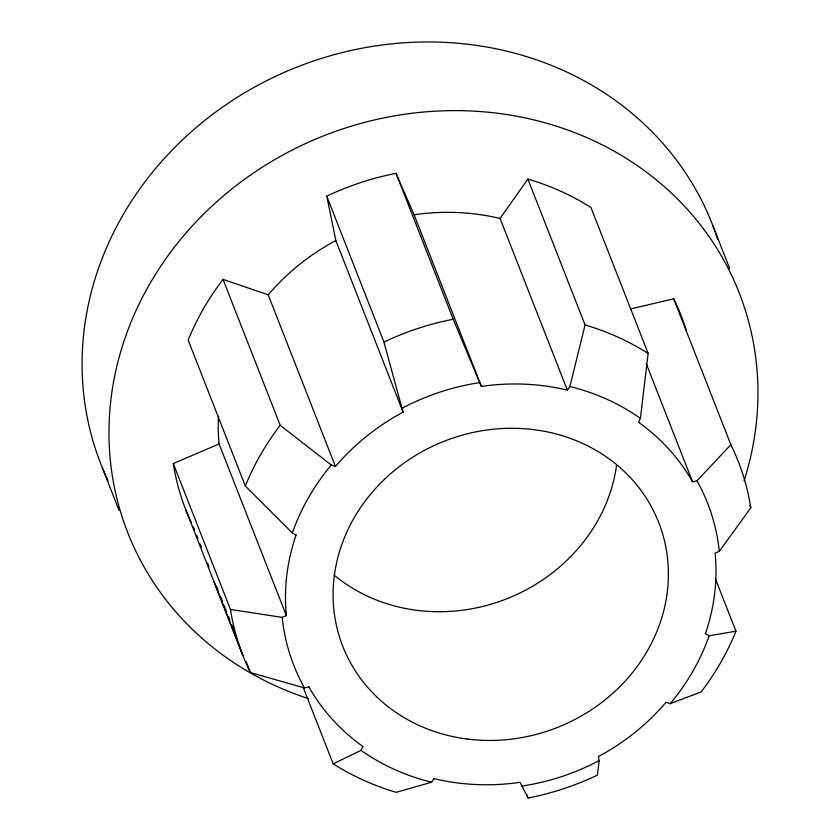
<?xml version="1.0" encoding="UTF-8"?>
<svg xmlns="http://www.w3.org/2000/svg" width="840" height="840" viewBox="0 0 840 840"><rect width="100%" height="100%" fill="white"/><g stroke="black" fill="none" stroke-linecap="round" stroke-linejoin="round"><path stroke-width="1.26" d="M326.77 196.151A266.007 241.28 -21.4 0 1 396.029 173.345L453.212 319.252L481.362 386.421A217.844 197.6 -21.4 0 1 567.336 390.106L500.084 218.474L527.877 179.025A266.007 241.28 -21.4 0 1 590.961 207.522L648.134 353.419L640.416 418.373L638.621 422.32A217.844 197.6 -21.4 0 1 692.57 481.834L697 480.806L730.863 444.696L673.68 298.798L630.399 308.994M715.46 578.928L735.945 631.207A266.007 241.28 -21.4 0 1 701.075 691.95L670.152 703.678L666.025 702.272A217.844 197.6 -21.4 0 1 598.364 756.567L599.193 760.62L597.335 775.194A266.007 241.28 -21.4 0 1 528.077 798.01L520.107 782.324A217.844 197.6 -21.4 0 1 434.112 778.638M527.877 179.025L585.06 324.923L569.888 386.505L567.347 390.117M303.135 687.225L333.155 763.823L361.053 750.372L362.849 746.424M333.144 763.833A266.007 241.28 -21.4 0 0 396.228 792.33L431.571 782.24L434.123 778.627M730.863 444.696A266.007 241.28 -21.4 0 1 750.803 507.801L719.303 551.355L715.113 553.15A217.844 197.6 -21.4 0 1 705.422 633.633L709.139 635.764L735.945 631.207M189.242 518.07A266.007 241.28 -21.4 0 1 173.292 463.554L219.093 443.951A217.833 197.589 -21.4 0 1 218.474 416.262M173.303 463.554L230.475 609.452L282.167 617.389L286.356 615.594A217.844 197.6 -21.4 0 1 296.026 535.111M246.141 661.615L250.425 672.557L304.469 687.939L308.899 686.9M296.048 535.111L292.331 532.98L245.343 486.045L188.171 340.147A266.007 241.28 -21.4 0 1 223.02 279.394L268.18 294.83L335.444 466.473A217.844 197.6 -21.4 0 1 403.084 412.178L383.954 342.058L326.77 196.151L335.832 240.545L403.106 412.188M223.031 279.405L280.203 425.303L331.317 465.066L335.444 466.473M396.029 173.355L414.089 214.778L481.362 386.421M185.619 509.303L242.792 655.2L214.168 582.057M712.856 225.624L729.666 268.538M749.857 505.365L750.803 507.801M646.296 363.762L692.57 481.845M526.649 794.356L528.077 798M219.093 443.951L286.356 615.594M193.253 526.659L194.68 530.303M196.591 535.164L198.02 538.818M199.92 543.679L201.348 547.323M207.543 563.136L208.971 566.779M216.594 586.236L218.033 589.88M220.889 597.177L222.316 600.821M224.228 605.682L226.601 611.762M228.512 616.623L229.94 620.277M231.851 625.139L233.279 628.782M102.239 467.481L119.059 510.394M697 480.806A222.212 201.558 -21.4 0 1 719.303 551.355M709.139 635.764A222.212 201.558 -21.4 0 1 670.152 703.678M599.193 760.62A222.212 201.558 -21.4 0 1 521.766 786.114M431.571 782.24A222.212 201.558 -21.4 0 1 361.053 750.372M304.469 687.939A222.212 201.558 -21.4 0 1 282.167 617.389M292.331 532.98A222.212 201.558 -21.4 0 1 331.306 465.066M402.276 408.125A222.212 201.558 -21.4 0 1 479.703 382.631M569.888 386.505A222.212 201.558 -21.4 0 1 640.416 418.373M250.415 672.557A266.007 241.28 -21.4 0 1 230.475 609.452M245.333 486.045A266.007 241.28 -21.4 0 1 280.203 425.303M383.943 342.048A266.007 241.28 -21.4 0 1 453.201 319.242M585.05 324.923A266.007 241.28 -21.4 0 1 648.134 353.419M673.68 298.798A266.007 241.28 -21.4 0 1 686.396 330.697M191.195 522.385A266.007 241.28 -21.4 0 1 189.714 519.152M268.18 294.83A217.833 197.589 -21.4 0 1 335.832 240.545M414.089 214.778A217.833 197.589 -21.4 0 1 500.073 218.474M362.828 746.435A217.844 197.6 -21.4 0 1 308.879 686.9M616.613 464.961A169.669 153.899 -21.4 0 1 506.1 599.057A169.669 153.899 -21.4 0 1 334.058 575.053M308.752 698.712A328.398 297.875 -21.4 0 1 129.875 324.996A328.398 297.875 -21.4 0 1 537.8 120.855A328.398 297.875 -21.4 0 1 744.062 480.858M107.982 480.532A328.398 297.875 -21.4 0 1 296.656 67.211A328.398 297.875 -21.4 0 1 717.633 239.064M467.281 739.053A169.669 153.899 -21.4 0 0 659.736 525.168A169.669 153.899 -21.4 0 0 375.175 488.901A169.669 153.899 -21.4 0 0 467.281 739.053"/></g></svg>
